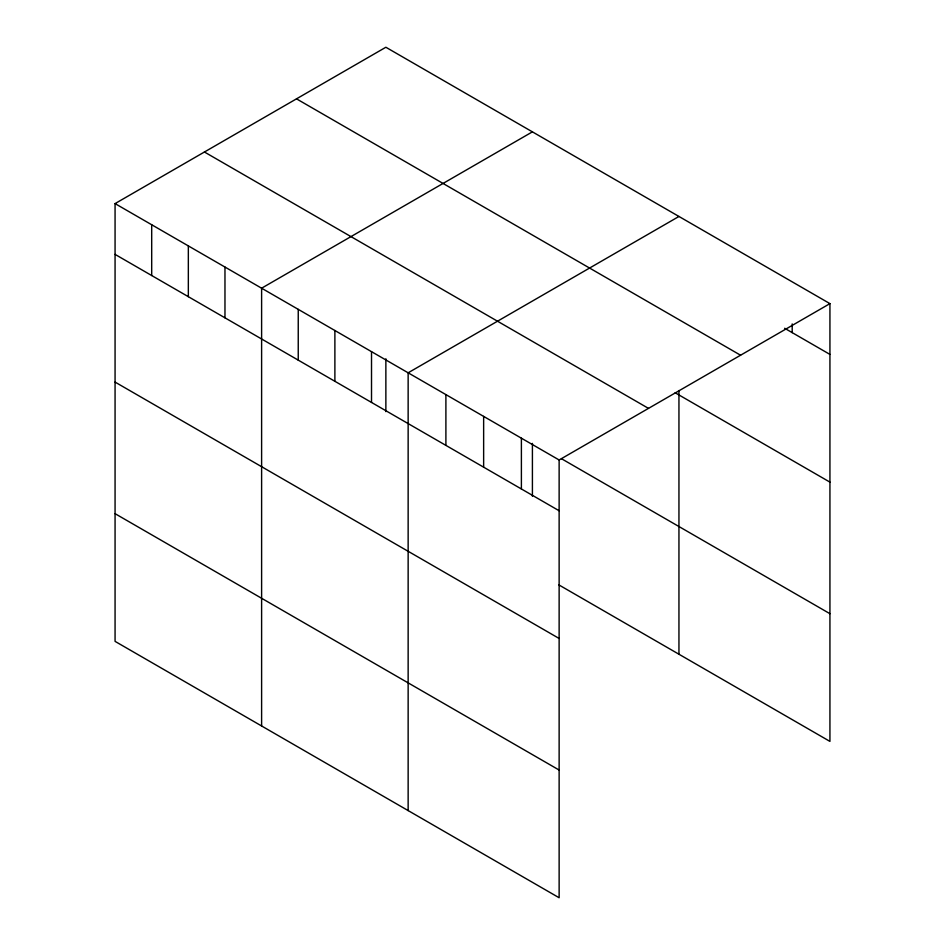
<?xml version="1.0" encoding="UTF-8"?>
<svg xmlns="http://www.w3.org/2000/svg" width="945" height="945" viewBox="0 0 945 945"><rect width="100%" height="100%" fill="white"/><g stroke="black" fill="none" stroke-linecap="round" stroke-linejoin="round"><path stroke-width="1.42" d="M115.066 203.6L559.133 459.979L559.133 897.75L115.066 641.371L115.066 203.6L385.867 47.25L829.934 303.628L829.934 741.4L558.944 584.943M532.413 131.851L261.611 288.201L261.611 725.973M678.947 216.464L408.145 372.803L408.145 810.586M559.133 459.979L829.934 303.628M784.645 328.269L829.934 354.41M296.506 98.847L740.573 355.226M675.167 392.766L829.934 482.127M204.427 152.003L648.494 408.382M561.46 458.703L829.934 613.695M115.066 254.382L559.133 510.761M115.066 382.087L559.133 638.466M115.066 513.667L559.133 770.045M792.193 323.922L792.193 332.628M678.947 390.545L678.947 654.235M532.413 443.394L532.413 496.231M521.392 438.185L521.392 488.967M483.639 416.391L483.639 467.173M445.898 394.597L445.898 445.378M385.867 358.781L385.867 411.63M371.515 351.658L371.515 402.44M334.884 330.502L334.884 381.284M298.242 309.358L298.242 360.139M224.969 267.045L224.969 317.839M188.338 245.901L188.338 296.683M151.696 224.745L151.696 275.527"/></g></svg>
